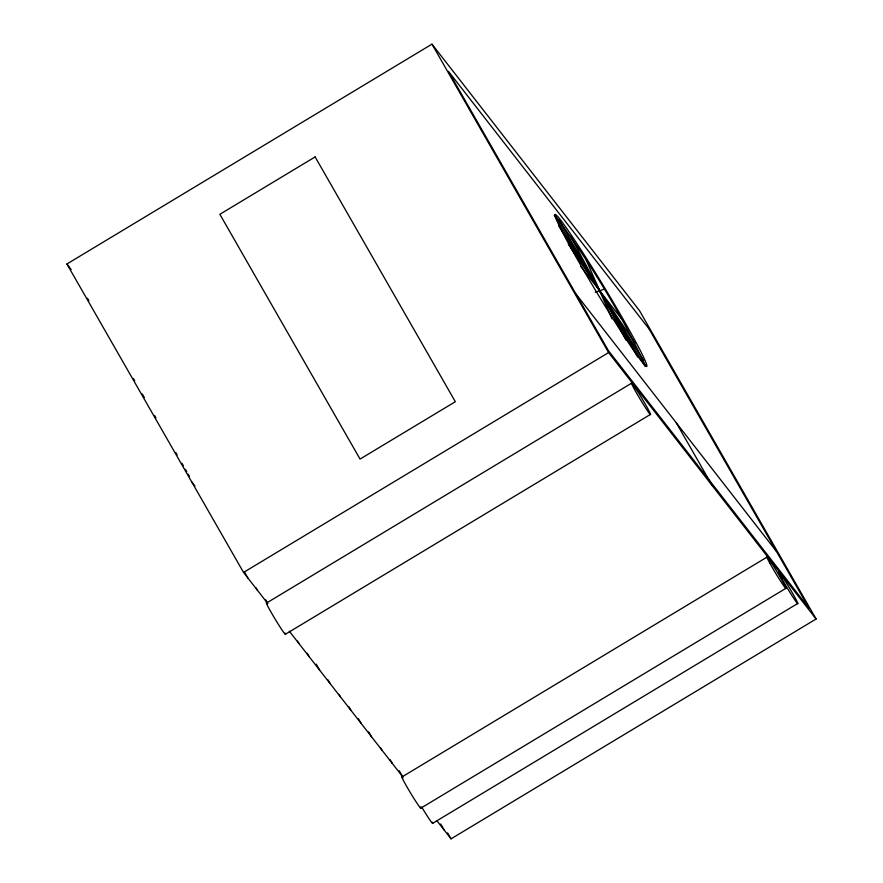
<?xml version="1.0" encoding="UTF-8"?>
<svg xmlns="http://www.w3.org/2000/svg" width="883" height="883" viewBox="0 0 883 883"><rect width="100%" height="100%" fill="white"/><g stroke="black" fill="none" stroke-linecap="round" stroke-linejoin="round"><path stroke-width="1.32" d="M267.748 603.508L243.542 572.427L66.909 263.995L431.975 44.15L639.458 310.573L816.091 619.005L451.025 838.85L436.93 820.749M243.542 572.427L608.608 352.582L816.091 619.005M266.445 603.078L631.511 383.233M285.463 634.215L650.528 414.37M401.886 776.996L766.952 557.151M420.904 808.133L785.969 588.288M432.714 823.298L797.779 603.453M595.297 292.24L604.049 289.238M645.672 366.07C620.672 313.024 589.789 262.096 554.822 215.022L554.248 215.22L645.098 366.268M580.55 266.191L621.29 318.498M575.992 294.028L776.565 551.577M66.909 263.995L71.137 269.436M191.534 481.599L194.988 486.036M289.304 631.179L402.615 776.687L399.193 770.704M568.288 244.083L634.888 343.09M558.586 225.595L643.685 360.54M676.279 422.802L712.349 485.793M559.038 219.779L637.603 356.964M431.975 44.15L608.608 352.582M447.604 832.879L451.025 838.85M440.694 823.994L444.116 829.965M390.187 759.777L392.24 763.365M380.496 747.647L381.864 750.042M368.752 731.941L371.489 736.72M358.377 718.619L361.125 723.398M348.697 706.488L350.75 710.075M339.006 694.369L340.374 696.753M327.946 679.855L329.999 683.431M316.202 664.137L319.624 670.109M307.196 653.21L309.249 656.797M297.505 641.08L298.873 643.475M265.695 599.921L267.063 602.316M256.015 587.791L257.383 590.186M244.481 572.041L247.902 578.023M87.472 298.311L88.852 300.706M133.355 378.432L134.724 380.816M142.262 393.973L144.315 397.56M154.58 415.496L155.96 417.88M175.816 452.56L177.185 454.955M181.975 463.321L183.344 465.716M185.397 469.303L186.766 471.688M188.145 474.083L189.514 476.478M570.65 236.28L626.113 340.363M586.224 260.187L612.051 318.851M285.054 633.067A18.377 0.938 58.9 0 1 275.043 618.961A18.377 0.938 58.9 0 1 267.56 603.983M432.306 822.161A18.377 0.938 58.9 0 1 421.677 807.018M420.496 806.985A18.377 0.938 58.9 0 1 410.485 792.879A18.377 0.938 58.9 0 1 402.99 777.901M315.132 156.92L219.867 214.293L360.054 459.083L455.33 401.71L315.132 156.92M649.005 328.84L448.432 71.302L608.409 350.639L808.983 608.177L649.005 328.84M634.535 389.469A18.377 0.938 58.9 0 0 650.285 414.447A18.377 0.938 58.9 0 0 638.243 392.494A18.377 0.938 58.9 0 0 634.535 389.469M781.786 578.553A18.377 0.938 58.9 0 0 797.537 603.542A18.377 0.938 58.9 0 0 785.495 581.577A18.377 0.938 58.9 0 0 781.786 578.553M769.965 563.387A18.377 0.938 58.9 0 0 785.727 588.365A18.377 0.938 58.9 0 0 773.674 566.4A18.377 0.938 58.9 0 0 769.965 563.387M569.292 244.955A88.896 4.57 58.9 0 0 645.528 365.849A88.896 4.57 58.9 0 0 587.228 259.58A88.896 4.57 58.9 0 0 569.292 244.955"/></g></svg>
